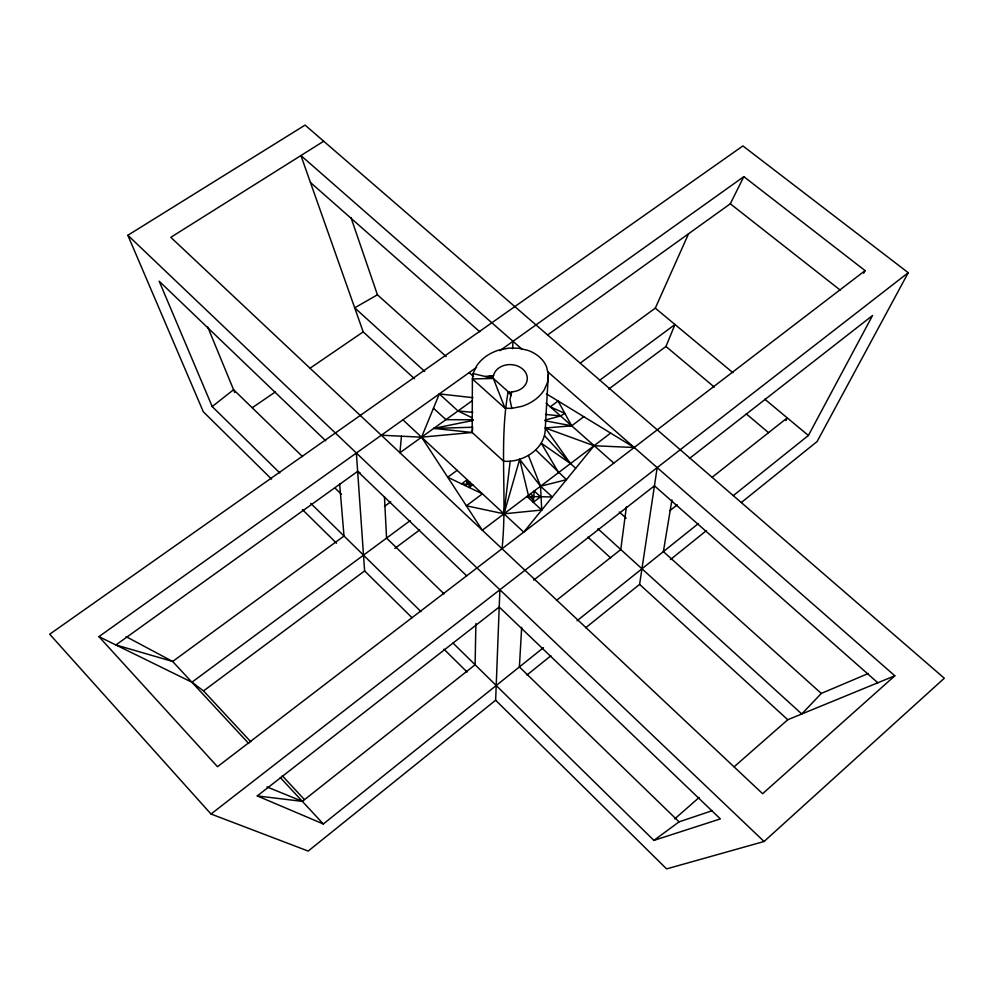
<?xml version="1.0" encoding="UTF-8"?>
<svg xmlns="http://www.w3.org/2000/svg" width="994" height="994" viewBox="0 0 994 994"><rect width="100%" height="100%" fill="white"/><g stroke="black" fill="none" stroke-linecap="round" stroke-linejoin="round"><path stroke-width="1.49" d="M499.845 350.696L743.835 176.646L865.103 270.629L217.475 766.709L98.915 636.632L402.93 419.828L469.715 482.065L469.106 487.482L482.425 493.819L523.739 532.138L594.052 445.747L610.627 433.073M323.709 141.223L170.806 237.33L381.298 435.223L421.568 437.174L472.187 432.489L472.386 378.938L473.069 373.57L476.598 365.991A43.512 34.939 2.5 0 1 499.013 350.037L508.742 348.124L518.557 348.235L527.826 350.348A33.125 26.527 2.5 0 1 546.538 366.749L548.34 374.378L545.308 427.967C545.607 449.027 522.931 462.844 503.61 461.228L472.187 432.489L433.794 428.389L473.206 420.412M475.902 623.549L475.095 664.775L302.35 801.375L257.272 795.933L499.212 607.011L720.364 818.907L653.903 840.39L453.003 643.068M489.396 376.03L493.359 378.453L508.158 391.673C498.851 443.423 507.437 496.553 502.045 548.738L762.622 793.709L894.824 675.796L547.619 371.644M271.573 479.133L203.31 411.764L127.853 235.267L305.083 125.107L944.3 678.231L764.075 841.496L666.601 868.893L495.646 700.223L499.883 589.753M512.606 348.708L512.979 341.302M521.676 627.326L519.39 666.949L679.076 821.852L712.462 810.607M401.439 436.204L399.923 452.755L472.386 400.607M548.34 374.378L547.545 382.292L544.19 389.946A43.388 34.728 2.1 0 1 521.751 406.36L511.835 408.348L505.051 408.286L472.386 378.938L493.359 378.453L505.051 408.286M465.018 485.532L469.106 487.482L472.684 484.836L461.564 483.879L465.018 485.532L466.658 484.314L467.192 479.729L461.564 483.879L447.722 477.232L457.141 470.324M510.146 461.291L504.008 513.811L482.314 530.212L381.298 435.223M472.187 432.489L472.684 428.538M626.382 506.928L620.765 549.533L556.478 600.388M585.665 627.786L639.602 584.373L657.183 467.627M509.139 391.723L510.854 395.736M671.932 499.945L663.383 551.608L821.292 693.427L868.408 673.447M491.371 377.248L493.533 375.558A17.022 13.643 2.3 0 1 511.798 364.661A17.022 13.643 2.3 0 1 527.292 378.478A17.022 13.643 2.3 0 1 511.773 391.847L509.922 399.638L511.835 408.348M528.435 455.476L540.537 486.228L541.73 510.034L504.008 513.811L526.957 496.491L552.366 496.963L540.537 486.228L519.676 459.34L504.008 513.811L466.372 505.797L482.425 493.819L469.715 482.065L466.931 482.015M502.045 548.738L482.314 530.212L421.568 437.174L439.336 393.91L476.598 367.308M608.738 389.089L665.968 346.459L674.988 324.516L599.407 380.478M580.347 363.009L655.294 308.14L688.606 233.689M785.943 420.586L787.248 417.878L712.3 477.145M547.52 335.028L730.304 203.795L743.835 176.646M733.473 495.472L808.395 435.471L872.546 315.508L689.414 458.507M495.646 700.223L308.19 851.075L211.014 814.024L49.7 634.209L742.903 145.932L908.243 272.704L817.118 441.522L741.362 502.492M863.662 273.213L865.103 270.629M821.292 693.427L801.785 713.978L787.77 719.731L734.156 766.759M674.702 818.907L699.18 797.436M526.919 675.05L550.9 655.767M670.416 559.585L706.486 530.56M257.272 795.933L323.323 823.989L543.42 647.703M577.067 620.753L698.434 523.54M279.774 472.933L212.207 406.571L233.578 389.698L302.536 456.594M669.993 510.593L677.249 504.865M533.716 580.086L654.45 485.805L877.814 682.779M211.014 814.024L908.243 272.704M546.414 393.86L634.209 447.499L594.052 445.747L526.957 496.491L541.73 510.034M531.566 498.292L533.753 496.627L530.597 493.745M583.789 416.685L571.674 425.83L545.308 427.967L570.457 463.564L575.712 468.273M98.915 636.632L191.904 682.232L203.534 690.905L364.612 570.929L356.361 453.016M394.829 548.415L419.704 529.889M191.904 682.232L410.236 520.57M466.658 484.314L469.715 482.065M653.903 840.39L679.076 821.852M384.467 506.406L390.692 501.846M360.238 473.082L357.654 471.38L115.9 644.957L172.658 661.47L248.711 743.5M492.241 377.732L493.446 376.85L492.713 376.192M402.93 419.828L439.336 393.91L472.92 397.675M252.389 407.627L275.313 391.959M309.706 368.451L363.195 331.884L300.933 155.549L522.161 349.341M544.998 420.114L560.566 415.964L564.853 413.367L550.254 406.832L558.094 401.017L571.674 425.83L545.06 420.773M446.207 356.56L377.434 294.796L354.709 307.829L424.736 371.445M894.824 675.796L801.785 713.978L597.891 528.746M511.773 391.847L508.953 392.878L508.158 391.673M540.537 486.228L566.431 479.692L535.816 449.971M485.246 376.502L493.533 375.558M433.794 428.389L472.846 427.234M473.206 419.779L445.946 419.667L433.471 408.211M439.336 393.91L458.01 410.969L472.883 412.361M545.52 414.411L560.566 415.964L613.832 463.105M473.069 373.57L493.359 378.453M545.308 427.967L594.052 445.747M266.976 786.913L302.35 801.375M458.01 410.969L472.336 417.902M126.176 636.682L172.658 661.47L344.011 536.027L339.625 483.78M472.684 484.836L468.186 483.183L469.677 484.575M730.304 203.795L840.203 290.099M655.294 308.14L732.889 372.675M764.796 399.203L808.395 435.471M665.968 346.459L714.313 387.076M746.159 413.815L768.573 432.638M310.426 182.449L479.742 331.748M546.116 403.166L560.566 415.964M619.312 512.022L626.17 518.197M469.18 372.613L473.579 376.577M363.195 331.884L414.498 378.751M587.876 537.12L610.701 557.969M639.602 584.373L787.77 719.731M533.467 500.019L528.423 495.422L519.676 459.34M127.853 235.267L764.075 841.496M325.734 440.802L159.164 281.19L212.207 406.571M357.654 471.38L466.633 575.787M334.792 487.88L341.464 494.353M444.069 593.89L386.567 538.102L384.442 496.677M310.787 503.386L420.959 611.596M302.4 509.549L336.544 543.221M364.612 570.929L412.001 617.684M443.958 649.206L467.093 672.043M544.526 435.72L570.457 463.564L541.295 443.237L558.553 472.597M203.534 690.905L250.774 741.785M282.259 775.718L304.301 799.462M280.271 777.544L323.323 823.989M207.746 326.989L234.733 392.518M350.957 217.549L377.434 294.796M534.238 490.999L533.269 502.281L540.55 496.751L534.238 490.999"/></g></svg>
